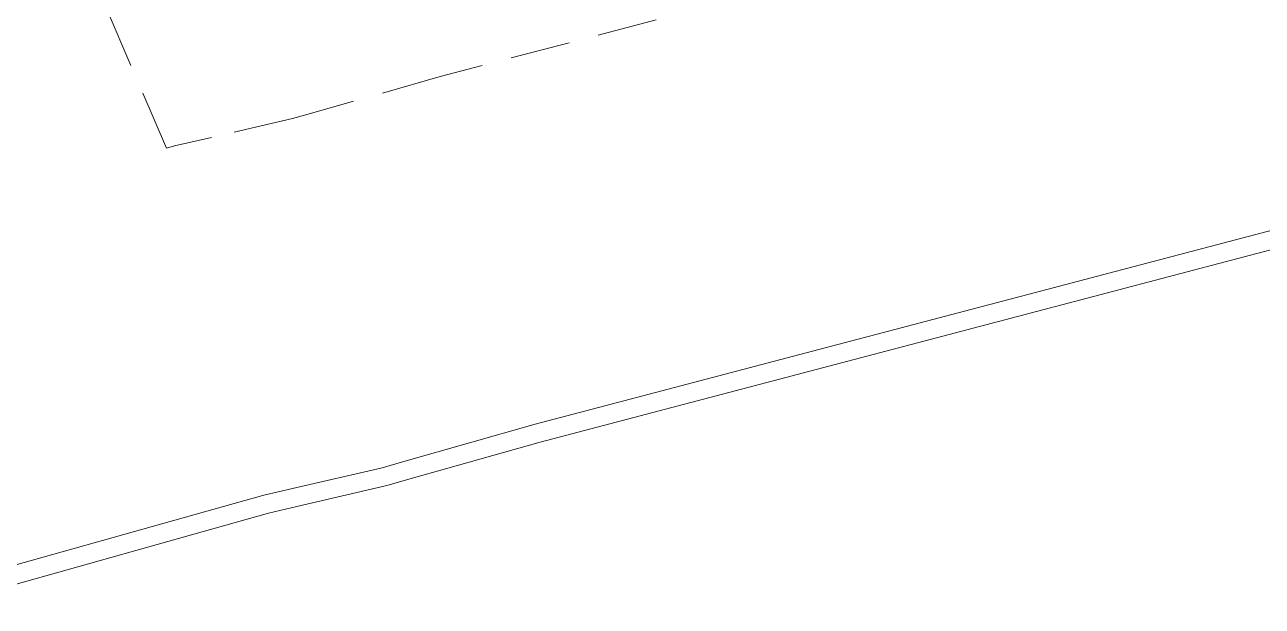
# Model space of a CAD drawing. Header units: inches. Extents: x 27644242 to 29005101, y -955243 to 216979.
# Drawn here: x 28708094 to 28723555, y -130021 to -122761 of the extents above; entities that cross this region are included whole.
import ezdxf

# ---------------------------------------------------------------- set-up
doc = ezdxf.new("R2010")
doc.units = ezdxf.units.IN
doc.header["$MEASUREMENT"] = 0
doc.linetypes.add('01-Xref Col Podium Lvl-1$0$HIDDEN', pattern=[0.375, 0.25, -0.125])
doc.layers.add('RVA Site Boundary', color=17, linetype='Continuous', lineweight=15)

msp = doc.modelspace()

# ---------------------------------------------------------------- linework, layer by layer
at = {"layer": 'RVA Site Boundary', "ltscale": 500}
msp.add_lwpolyline([(28742304.8, -122066.4), (28734332.8, -122792), (28734049.9, -122852), (28733451.4, -122993.9), (28714532.9, -127971.1), (28712893.1, -128436.7), (28712617.9, -128514.2), (28711492, -128776.2), (28711137.2, -128857.8), (28707523.8, -129873.4), (28707182.4, -130021.3), (28706827.5, -129199.3), (28701891.2, -117766.7), (28694440.8, -100671.7), (28690189.5, -91062), (28698006.8, -90959.3), (28714624.7, -90794.6), (28721195.2, -90853.8), (28728662, -90831.8), (28742984.3, -90837.1)], dxfattribs=at)
msp.add_lwpolyline([(28742304.8, -122066.4), (28734332.8, -122792), (28734049.9, -122852), (28733451.4, -122993.9), (28714532.9, -127971.1), (28712893.1, -128436.7), (28712617.9, -128514.2), (28711492, -128776.2), (28711137.2, -128857.8), (28707523.8, -129873.4), (28707182.4, -130021.3), (28706827.5, -129199.3), (28701891.2, -117766.7), (28694440.8, -100671.7), (28690189.5, -91062), (28698006.8, -90959.3), (28714624.7, -90794.6), (28721195.2, -90853.8), (28728662, -90831.8), (28742984.3, -90837.1)], dxfattribs=at)
at = {"layer": 'RVA Site Boundary', "color": 5, "ltscale": 500}
for points in [[(28742304.8, -122066.4), (28734332.8, -122792), (28734049.9, -122852), (28733451.4, -122993.9), (28714532.9, -127971.1), (28712893.1, -128436.7), (28712617.9, -128514.2), (28711492, -128776.2), (28711137.2, -128857.8), (28707523.8, -129873.4), (28707182.4, -130021.3), (28706827.5, -129199.3), (28701891.2, -117766.7), (28694440.8, -100671.7), (28690189.5, -91062), (28698006.8, -90959.3), (28714624.7, -90794.6), (28721195.2, -90853.8), (28728662, -90831.8), (28742984.3, -90837.1)], [(28742287.8, -121837), (28734298.4, -122564.2), (28733999.5, -122627.6), (28733395.6, -122770.8), (28714472.3, -127749.3), (28712830.5, -128215.4), (28712560.7, -128291.4), (28711440.1, -128552.1), (28711080.2, -128634.9), (28707446.6, -129656.2), (28707302.3, -129718.7), (28707038.7, -129108.1), (28702102.2, -117675.2), (28694651.4, -100579.2), (28690540.8, -91287.4), (28698009.5, -91189.3), (28714624.8, -91024.6), (28721194.5, -91083.8), (28728662.3, -91061.8), (28742984.1, -91067.1)]]:
    msp.add_lwpolyline(points, dxfattribs=at)
at = {"layer": 'RVA Site Boundary', "linetype": '01-Xref Col Podium Lvl-1$0$HIDDEN', "ltscale": 3000}
msp.add_lwpolyline([(28741955.5, -117348.6), (28733624.9, -118106.9), (28733013.3, -118236.7), (28732304, -118404.8), (28713285.1, -123408.5), (28711605.9, -123885.2), (28711440.2, -123931.9), (28710425.7, -124167.9), (28709966.3, -124273.7), (28709865.1, -124302.1), (28706230.5, -115884.3), (28698771.7, -98770), (28697412.5, -95697.5), (28698061.3, -95689), (28714626.9, -95524.8), (28721180.9, -95583.8), (28728668.1, -95561.8), (28742981.5, -95567.1)], dxfattribs=at)

doc.saveas('drawing.dxf')
